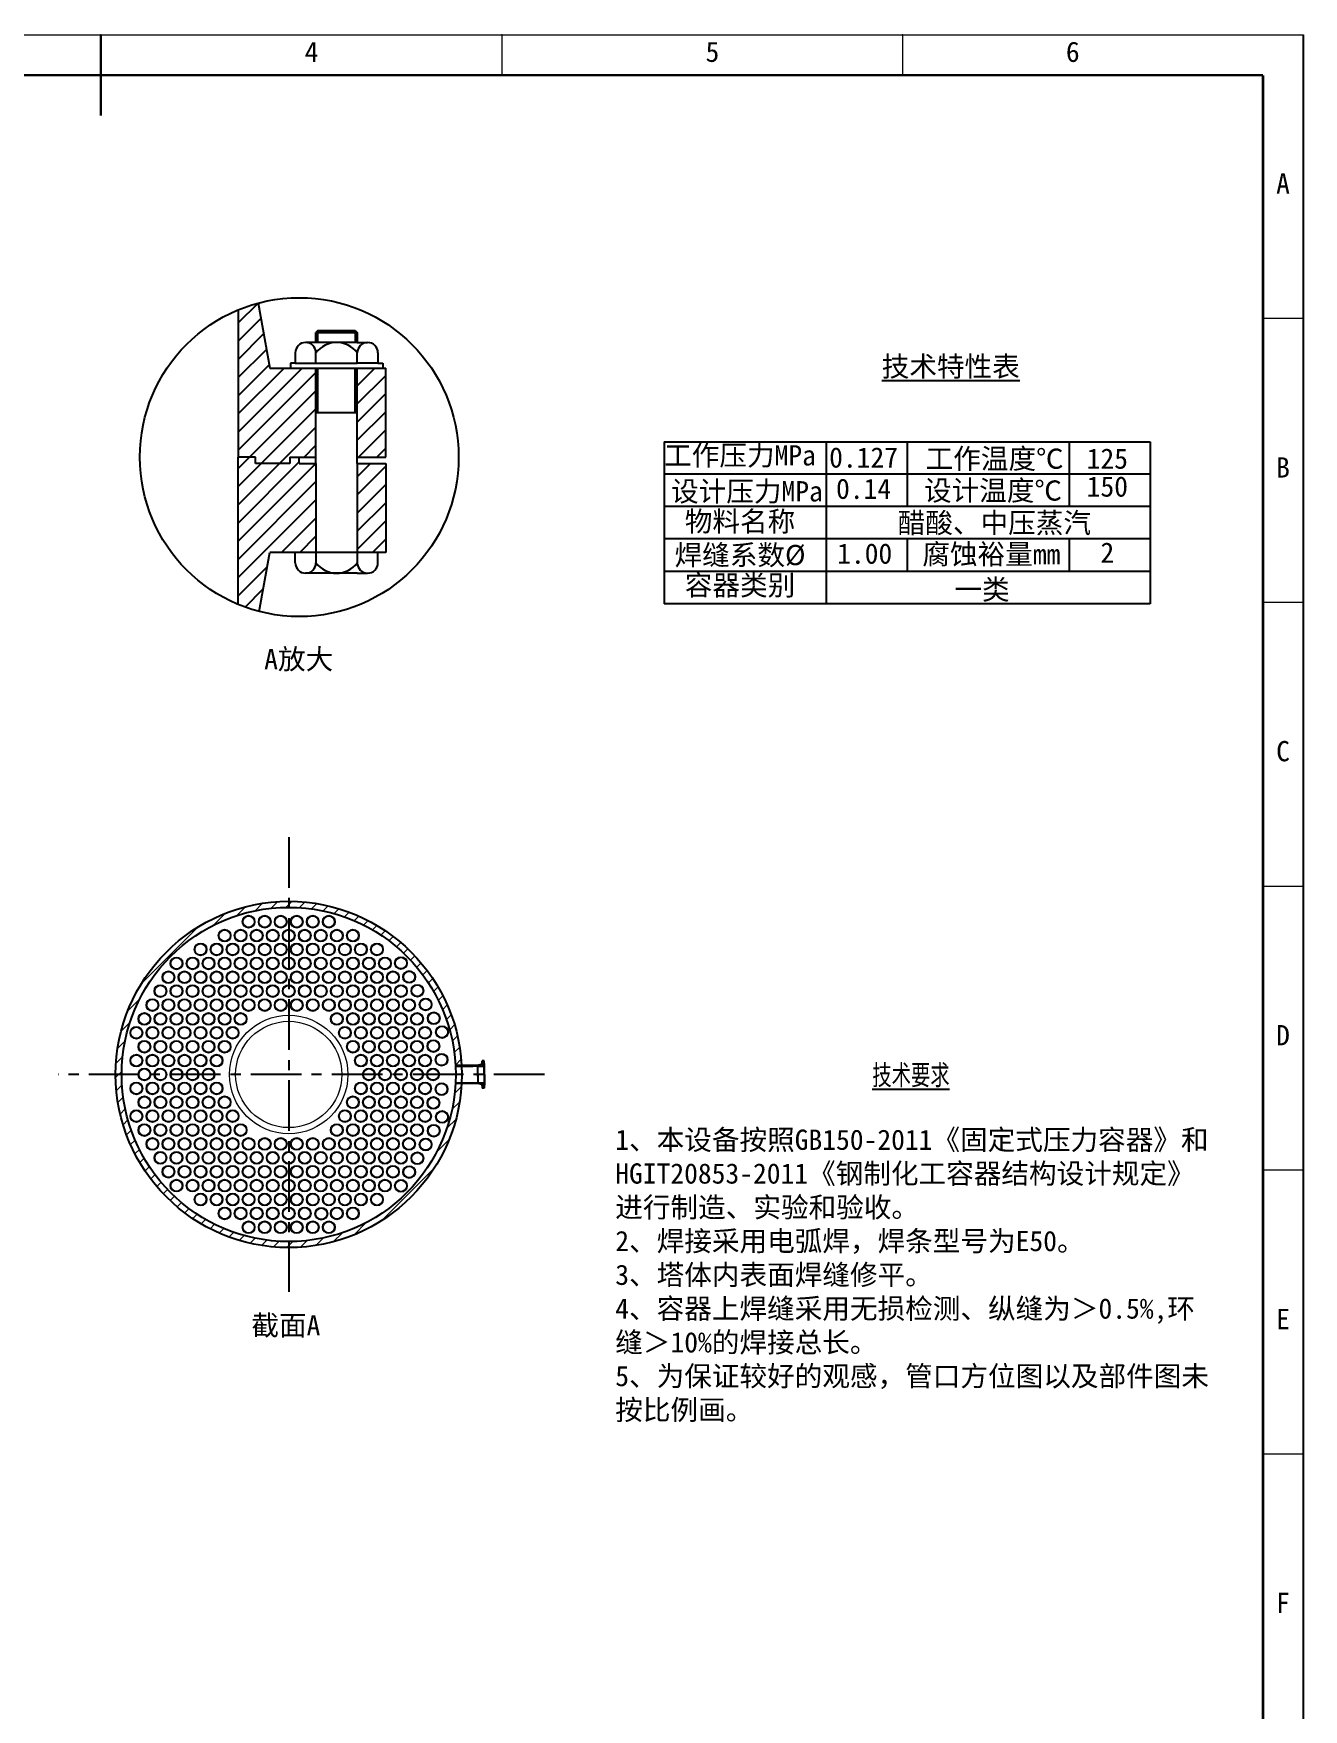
# Model space of a CAD drawing. Header units: millimetres. Extents: x 0 to 609, y 0 to 826.
# Drawn here: x 295.5 to 609.1, y 412.3 to 826.1 of the extents above; entities that cross this region are included whole.
import ezdxf

# ---------------------------------------------------------------- set-up
doc = ezdxf.new("R2010")
doc.units = ezdxf.units.MM
doc.header["$PDSIZE"] = -5
doc.linetypes.add('CENTER', pattern=[2, 1.25, -0.25, 0.25, -0.25])
doc.layers.get('0').update_dxf_attribs({"lineweight": 18})
for name, color, linetype, lineweight in [('A图框', 7, 'Continuous', 18), ('中心线', 1, 'CENTER', 25), ('文字', 7, 'Continuous', 25), ('框线', 7, 'Continuous', 25), ('设备内件', 150, 'Continuous', 20), ('设备轮廓', 7, 'Continuous', 25)]:
    doc.layers.add(name, color=color, linetype=linetype, lineweight=lineweight)
doc.styles.add('S-5', font='', dxfattribs={"width": 0.7})
doc.styles.add('工程字', font='')
doc.styles.add('文字5', font='')
doc.styles.get('S-5').set_extended_font_data('宋体')
doc.styles.get('工程字').set_extended_font_data('宋体')
doc.styles.get('文字5').set_extended_font_data('宋体')
pattern_1 = [(45, (0, 0), (-1.683798, 1.683798), [])]

# ---------------------------------------------------------------- blocks, each defined once
blk = doc.blocks.new('*X5')
at = {"layer": '设备轮廓', "linetype": 'Continuous'}
for p, q in [((400.96, 571.17), (401.14, 571.36)), ((402.81, 571.17), (403, 571.36)), ((404.66, 571.17), (404.85, 571.36)), ((400.35, 566.85), (400.54, 567.04)), ((402.2, 566.85), (402.39, 567.04)), ((404.05, 566.85), (404.24, 567.04))]:
    blk.add_line(p, q, dxfattribs=at)

msp = doc.modelspace()

# ---------------------------------------------------------------- hatches: boundary and pattern name
at = {"true_color": 0xfecc66}
h = msp.add_hatch(dxfattribs=at)
h.set_pattern_fill('ANSI31', color=31, style=0, pattern_type=0)
h.set_pattern_definition(pattern_1)
edge = h.paths.add_edge_path(flags=0)
edge.add_line((358.512, 611.855), (358.512, 610.355))
edge.add_arc((358.512, 569.105), 41.25, 3.12547, 90.00001, ccw=False)
edge.add_line((399.7, 571.354), (401.203, 571.355))
edge.add_arc((358.512, 569.105), 42.75, 3.01679, 90)
edge = h.paths.add_edge_path(flags=0)
edge.add_line((317.262, 569.105), (315.762, 569.105))
edge.add_arc((358.512, 569.105), 42.75, 180, 270)
edge.add_line((358.512, 526.355), (358.512, 527.855))
edge.add_arc((358.512, 569.105), 41.25, 180, 270, ccw=False)
edge = h.paths.add_edge_path(flags=0)
edge.add_line((358.512, 610.355), (358.512, 611.855))
edge.add_arc((358.512, 569.105), 42.75, 90, 180)
edge.add_line((315.762, 569.105), (317.262, 569.105))
edge.add_arc((358.512, 569.105), 41.25, 90, 180, ccw=False)
h = msp.add_hatch(dxfattribs=at)
h.set_pattern_fill('ANSI31', color=31, style=0, pattern_type=0)
h.set_pattern_definition(pattern_1)
edge = h.paths.add_edge_path(flags=0)
edge.add_line((401.202, 566.853), (399.7, 566.853))
edge.add_arc((358.512, 569.105), 41.25, 270, 356.87041, ccw=False)
edge.add_line((358.512, 527.855), (358.512, 526.355))
edge.add_arc((358.512, 569.105), 42.75, 270, 356.98032)
at = {"layer": '设备轮廓', "true_color": 0xfecc66}
h = msp.add_hatch(dxfattribs=at)
h.set_pattern_fill('ANSI31', color=31, style=0, pattern_type=0)
edge = h.paths.add_edge_path(flags=0)
edge.add_line((365.239, 743.51), (353.818, 743.51))
edge.add_line((353.818, 743.51), (350.95, 759.548))
edge.add_arc((361.108, 721.519), 39.363, 104.95533, 112.50402)
edge.add_line((346.042, 757.884), (346.042, 721.519))
edge.add_line((346.042, 721.519), (350.29, 721.519))
edge.add_line((350.29, 721.519), (350.29, 719.964))
edge.add_line((350.29, 719.964), (350.654, 719.964))
edge.add_line((350.654, 719.964), (358.8, 719.964))
edge.add_line((358.8, 719.964), (358.8, 721.519))
edge.add_line((358.8, 721.519), (365.239, 721.519))
edge.add_line((365.239, 721.519), (365.239, 743.51))
edge = h.paths.add_edge_path(flags=0)
edge.add_line((365.239, 719.964), (361.108, 719.964))
edge.add_line((361.108, 719.964), (361.108, 721.519))
edge.add_line((361.108, 721.519), (358.8, 721.519))
edge.add_line((358.8, 721.519), (358.8, 719.964))
edge.add_line((358.8, 719.964), (350.654, 719.964))
edge.add_line((350.654, 719.964), (350.29, 719.964))
edge.add_line((350.29, 719.964), (350.29, 721.519))
edge.add_line((350.29, 721.519), (346.042, 721.519))
edge.add_line((346.042, 721.519), (346.042, 685.153))
edge.add_arc((361.108, 721.519), 39.363, 247.49598, 255.44448)
edge.add_line((351.216, 683.419), (353.818, 697.972))
edge.add_line((353.818, 697.972), (361.108, 697.972))
edge.add_line((361.108, 697.972), (365.239, 697.972))
edge.add_line((365.239, 697.972), (365.239, 719.964))
h.paths.add_polyline_path([(382.492, 743.51), (375.445, 743.51), (375.445, 721.519), (382.492, 721.519)], flags=0)
h.paths.add_polyline_path([(382.492, 719.964), (375.445, 719.964), (375.445, 697.972), (382.492, 697.972)], flags=0)
at = {"layer": '设备轮廓'}
h = msp.add_hatch(dxfattribs=at)
h.set_pattern_fill('ANSI31', color=256, style=0, pattern_type=0)
h.set_pattern_definition([(45, (0, 0), (-0.46304446, 0.46304446), [])])
h.paths.add_polyline_path([(406.775, 571.168), (406.775, 571.461), (406.881, 571.461), (406.881, 571.778), (406.775, 571.778), (406.775, 571.869), (406.272, 571.869), (406.272, 571.613), (405.198, 571.357), (405.198, 571.168)], flags=0)
h.paths.add_polyline_path([(406.775, 572.265), (406.775, 572.446), (406.272, 572.446), (406.272, 572.265)], flags=0)
h.paths.add_polyline_path([(406.272, 566.598), (406.272, 566.342), (406.775, 566.342), (406.775, 566.433), (406.881, 566.433), (406.881, 566.75), (406.775, 566.75), (406.775, 567.043), (405.198, 567.043), (405.198, 566.853)], flags=0)
h.paths.add_polyline_path([(406.272, 565.946), (406.272, 565.765), (406.775, 565.765), (406.775, 565.946)], flags=0)

# ---------------------------------------------------------------- linework, layer by layer
for radius in [14.625, 13.125]:
    msp.add_circle((358.512, 569.105), radius)
at = {"layer": 'A图框', "ltscale": 10}
for p, q in [((0.126, 825.804), (609.126, 825.804)), ((609.126, 755.72), (599.126, 755.72)), ((609.126, 685.637), (599.126, 685.637)), ((609.126, 615.554), (599.126, 615.554)), ((609.126, 545.47), (599.126, 545.47)), ((609.126, 475.387), (599.126, 475.387))]:
    msp.add_line(p, q, dxfattribs=at)
at = {"layer": 'A图框'}
for p, q in [((411.126, 825.804), (411.126, 815.804)), ((510.126, 825.804), (510.126, 815.804))]:
    msp.add_line(p, q, dxfattribs=at)
for points in [[(312.126, 825.804, 0.6, 0.6, 0), (312.126, 805.804, 0.6, 0.6, 0)], [(599.126, 815.804, 0.6, 0.6, 0), (25.126, 815.804, 0.6, 0.6, 0)]]:
    msp.add_lwpolyline(points, format="xyseb", dxfattribs=at)
for p in [(312.126, 825.804), (411.126, 825.804), (510.126, 825.804)]:
    msp.add_point(p, dxfattribs=at)
at = {"layer": '中心线', "ltscale": 10}
for p, q in [((358.512, 627.678), (358.512, 515.414)), ((421.645, 569.105), (301.569, 569.105))]:
    msp.add_line(p, q, dxfattribs=at)
at = {"layer": '文字'}
msp.add_line((609.126, -0.196), (609.126, 825.804), dxfattribs=at)
msp.add_lwpolyline([(599.126, 9.804, 0.6, 0.6, 0), (599.126, 815.804, 0.6, 0.6, 0)], format="xyseb", dxfattribs=at)
at = {"layer": '框线'}
for p, q in [((451.255, 725.324), (491.255, 725.324)), ((451.255, 725.324), (451.255, 685.324)), ((491.255, 725.324), (511.255, 725.324)), ((491.255, 725.324), (491.255, 685.324)), ((511.255, 725.324), (551.255, 725.324)), ((511.255, 725.324), (511.255, 709.324)), ((551.255, 725.324), (571.255, 725.324)), ((551.255, 725.324), (551.255, 709.324)), ((571.255, 725.324), (571.255, 717.324)), ((571.255, 717.324), (451.255, 717.324)), ((571.255, 717.324), (571.255, 709.324)), ((571.255, 709.324), (451.255, 709.324)), ((571.255, 709.324), (571.255, 701.324)), ((571.255, 701.324), (451.255, 701.324)), ((511.255, 701.324), (511.255, 693.324)), ((551.255, 701.324), (551.255, 693.324)), ((571.255, 701.324), (571.255, 693.324)), ((571.255, 693.324), (451.255, 693.324)), ((571.255, 693.324), (571.255, 685.324)), ((571.255, 685.324), (451.255, 685.324))]:
    msp.add_line(p, q, dxfattribs=at)
at = {"layer": '设备内件'}
msp.add_line((401.213, 573.231), (401.213, 573.231), dxfattribs=at)
for centre, radius in [((348.612, 606.829), 1.567), ((352.572, 606.829), 1.567), ((356.532, 606.829), 1.567), ((360.492, 606.829), 1.567), ((364.452, 606.829), 1.567), ((368.412, 606.829), 1.567), ((342.672, 603.4), 1.567), ((342.672, 603.4), 1.361), ((346.632, 603.4), 1.567), ((346.632, 603.4), 1.361), ((348.612, 606.829), 1.361), ((350.592, 603.4), 1.567), ((350.592, 603.4), 1.361), ((352.572, 606.829), 1.361), ((354.552, 603.4), 1.567), ((354.552, 603.4), 1.361), ((356.532, 606.829), 1.361), ((358.512, 603.4), 1.567), ((358.512, 603.4), 1.361), ((360.492, 606.829), 1.361), ((362.472, 603.4), 1.567), ((362.472, 603.4), 1.361), ((364.452, 606.829), 1.361), ((366.432, 603.4), 1.567), ((366.432, 603.4), 1.361), ((368.412, 606.829), 1.361), ((370.392, 603.4), 1.567), ((370.392, 603.4), 1.361), ((374.352, 603.4), 1.567), ((374.352, 603.4), 1.361), ((336.732, 599.971), 1.567), ((336.732, 599.971), 1.361), ((340.692, 599.971), 1.567), ((340.692, 599.971), 1.361), ((344.652, 599.971), 1.567), ((344.652, 599.971), 1.361), ((348.612, 599.971), 1.567), ((348.612, 599.971), 1.361), ((352.572, 599.971), 1.567), ((352.572, 599.971), 1.361), ((356.532, 599.971), 1.567), ((356.532, 599.971), 1.361), ((360.492, 599.971), 1.567), ((360.492, 599.971), 1.361), ((364.452, 599.971), 1.567), ((364.452, 599.971), 1.361), ((368.412, 599.971), 1.567), ((368.412, 599.971), 1.361), ((372.372, 599.971), 1.567), ((372.372, 599.971), 1.361), ((376.332, 599.971), 1.567), ((376.332, 599.971), 1.361), ((380.292, 599.971), 1.567), ((380.292, 599.971), 1.361), ((330.792, 596.541), 1.567), ((330.792, 596.541), 1.361), ((334.752, 596.541), 1.567), ((334.752, 596.541), 1.361), ((338.712, 596.541), 1.567), ((338.712, 596.541), 1.361), ((342.672, 596.541), 1.567), ((342.672, 596.541), 1.361), ((346.632, 596.541), 1.567), ((346.632, 596.541), 1.361), ((350.592, 596.541), 1.567), ((350.592, 596.541), 1.361), ((354.552, 596.541), 1.567), ((354.552, 596.541), 1.361), ((358.512, 596.541), 1.567), ((358.512, 596.541), 1.361), ((362.472, 596.541), 1.567), ((362.472, 596.541), 1.361), ((366.432, 596.541), 1.567), ((366.432, 596.541), 1.361), ((370.392, 596.541), 1.567), ((370.392, 596.541), 1.361), ((374.352, 596.541), 1.567), ((374.352, 596.541), 1.361), ((378.312, 596.541), 1.567), ((378.312, 596.541), 1.361), ((382.272, 596.541), 1.567), ((382.272, 596.541), 1.361), ((386.231, 596.595), 1.567), ((386.231, 596.595), 1.361), ((328.812, 593.112), 1.567), ((328.812, 593.112), 1.361), ((332.772, 593.112), 1.567), ((332.772, 593.112), 1.361), ((336.732, 593.112), 1.567), ((336.732, 593.112), 1.361), ((340.692, 593.112), 1.567), ((340.692, 593.112), 1.361), ((344.652, 593.112), 1.567), ((344.652, 593.112), 1.361), ((348.612, 593.112), 1.567), ((348.612, 593.112), 1.361), ((352.572, 593.112), 1.567), ((352.572, 593.112), 1.361), ((356.532, 593.112), 1.567), ((356.532, 593.112), 1.361), ((360.492, 593.112), 1.567), ((360.492, 593.112), 1.361), ((364.452, 593.112), 1.567), ((364.452, 593.112), 1.361), ((368.412, 593.112), 1.567), ((368.412, 593.112), 1.361), ((372.372, 593.112), 1.567), ((372.372, 593.112), 1.361), ((376.332, 593.112), 1.567), ((376.332, 593.112), 1.361), ((380.292, 593.112), 1.567), ((380.292, 593.112), 1.361), ((384.252, 593.112), 1.567), ((384.252, 593.112), 1.361), ((388.258, 593.193), 1.567), ((388.258, 593.193), 1.361), ((324.852, 586.253), 1.567), ((324.852, 586.253), 1.361), ((326.832, 589.682), 1.567), ((326.832, 589.682), 1.361), ((328.812, 586.253), 1.567), ((328.812, 586.253), 1.361), ((330.792, 589.682), 1.567), ((330.792, 589.682), 1.361), ((332.772, 586.253), 1.567), ((332.772, 586.253), 1.361), ((334.752, 589.682), 1.567), ((334.752, 589.682), 1.361), ((336.732, 586.253), 1.567), ((336.732, 586.253), 1.361), ((338.712, 589.682), 1.567), ((338.712, 589.682), 1.361), ((340.692, 586.253), 1.567), ((340.692, 586.253), 1.361), ((342.672, 589.682), 1.567), ((342.672, 589.682), 1.361), ((344.652, 586.253), 1.567), ((344.652, 586.253), 1.361), ((346.632, 589.682), 1.567), ((346.632, 589.682), 1.361), ((348.612, 586.253), 1.567), ((348.612, 586.253), 1.361), ((350.592, 589.682), 1.567), ((350.592, 589.682), 1.567), ((350.592, 589.682), 1.361), ((352.572, 586.253), 1.567), ((352.572, 586.253), 1.361), ((354.552, 589.682), 1.567), ((354.552, 589.682), 1.361), ((356.532, 586.253), 1.567), ((356.532, 586.253), 1.361), ((358.512, 589.682), 1.567), ((358.512, 589.682), 1.361), ((360.492, 586.253), 1.567), ((360.492, 586.253), 1.361), ((362.472, 589.682), 1.567), ((362.472, 589.682), 1.361), ((364.452, 586.253), 1.567), ((364.452, 586.253), 1.361), ((366.432, 589.682), 1.567), ((366.432, 589.682), 1.361), ((368.412, 586.253), 1.567), ((368.412, 586.253), 1.361), ((370.392, 589.682), 1.567), ((370.392, 589.682), 1.361), ((372.372, 586.253), 1.567), ((372.372, 586.253), 1.361), ((374.352, 589.682), 1.567), ((374.352, 589.682), 1.361), ((376.332, 586.253), 1.567), ((376.332, 586.253), 1.361), ((378.312, 589.682), 1.567), ((378.312, 589.682), 1.361), ((380.292, 586.253), 1.567), ((380.292, 586.253), 1.361), ((382.272, 589.682), 1.567), ((382.272, 589.682), 1.361), ((384.252, 586.253), 1.567), ((384.252, 586.253), 1.361), ((386.232, 589.682), 1.567), ((386.232, 589.682), 1.361), ((388.212, 586.253), 1.567), ((388.212, 586.253), 1.361), ((390.285, 589.791), 1.567), ((390.285, 589.791), 1.361), ((392.311, 586.389), 1.567), ((392.311, 586.389), 1.361), ((322.872, 582.823), 1.567), ((322.872, 582.823), 1.361), ((326.832, 582.823), 1.567), ((326.832, 582.823), 1.361), ((330.792, 582.823), 1.567), ((330.792, 582.823), 1.361), ((334.752, 582.823), 1.567), ((334.752, 582.823), 1.361), ((338.712, 582.823), 1.567), ((338.712, 582.823), 1.361), ((342.672, 582.823), 1.567), ((342.672, 582.823), 1.567), ((342.672, 582.823), 1.361), ((342.672, 582.823), 1.361), ((346.632, 582.823), 1.567), ((346.632, 582.823), 1.361), ((370.392, 582.823), 1.567), ((370.392, 582.823), 1.361), ((374.352, 582.823), 1.567), ((374.352, 582.823), 1.361), ((378.312, 582.823), 1.567), ((378.312, 582.823), 1.361), ((382.272, 582.823), 1.567), ((382.272, 582.823), 1.361), ((386.232, 582.823), 1.567), ((386.232, 582.823), 1.361), ((390.192, 582.823), 1.567), ((390.192, 582.823), 1.361), ((394.338, 582.987), 1.567), ((394.338, 582.987), 1.361), ((320.892, 579.394), 1.567), ((320.892, 579.394), 1.361), ((324.852, 579.394), 1.567), ((324.852, 579.394), 1.361), ((328.812, 579.394), 1.567), ((328.812, 579.394), 1.361), ((332.772, 579.394), 1.567), ((332.772, 579.394), 1.361), ((336.732, 579.394), 1.567), ((336.732, 579.394), 1.361), ((340.692, 579.394), 1.567), ((340.692, 579.394), 1.567), ((340.692, 579.394), 1.361), ((344.652, 579.394), 1.567), ((344.652, 579.394), 1.361), ((372.372, 579.394), 1.567), ((372.372, 579.394), 1.361), ((376.332, 579.394), 1.567), ((376.332, 579.394), 1.361), ((380.292, 579.394), 1.567), ((380.292, 579.394), 1.361), ((384.252, 579.394), 1.567), ((384.252, 579.394), 1.361), ((388.212, 579.394), 1.567), ((388.212, 579.394), 1.361), ((392.172, 579.394), 1.567), ((392.172, 579.394), 1.361), ((396.365, 579.585), 1.567), ((396.365, 579.585), 1.361), ((322.872, 575.964), 1.567), ((322.872, 575.964), 1.361), ((326.832, 575.964), 1.567), ((326.832, 575.964), 1.361), ((330.792, 575.964), 1.567), ((330.792, 575.964), 1.361), ((334.752, 575.964), 1.567), ((334.752, 575.964), 1.361), ((338.712, 575.964), 1.567), ((338.712, 575.964), 1.567), ((338.712, 575.964), 1.361), ((338.712, 575.964), 1.361), ((342.672, 575.964), 1.567), ((342.672, 575.964), 1.361), ((374.352, 575.964), 1.567), ((374.352, 575.964), 1.361), ((378.312, 575.964), 1.567), ((378.312, 575.964), 1.361), ((382.272, 575.964), 1.567), ((382.272, 575.964), 1.361), ((386.232, 575.964), 1.567), ((386.232, 575.964), 1.361), ((390.192, 575.964), 1.567), ((390.192, 575.964), 1.361), ((394.245, 576.126), 1.567), ((394.245, 576.126), 1.361), ((320.892, 572.535), 1.567), ((320.892, 572.535), 1.361), ((324.852, 572.535), 1.567), ((324.852, 572.535), 1.361), ((328.812, 572.535), 1.567), ((328.812, 572.535), 1.567), ((328.812, 572.535), 1.361), ((328.812, 572.535), 1.361), ((332.772, 572.535), 1.567), ((332.772, 572.535), 1.361), ((336.732, 572.535), 1.567), ((336.732, 572.535), 1.361), ((340.692, 572.535), 1.567), ((340.692, 572.535), 1.361), ((376.332, 572.535), 1.567), ((376.332, 572.535), 1.361), ((380.292, 572.535), 1.567), ((380.292, 572.535), 1.361), ((384.252, 572.535), 1.567), ((384.252, 572.535), 1.361), ((388.212, 572.535), 1.567), ((388.212, 572.535), 1.361), ((392.172, 572.535), 1.567), ((392.172, 572.535), 1.361), ((396.244, 572.729), 1.567), ((396.244, 572.729), 1.361), ((320.892, 565.676), 1.567), ((320.892, 565.676), 1.361), ((322.872, 569.105), 1.567), ((322.872, 569.105), 1.361), ((324.852, 565.676), 1.567), ((324.852, 565.676), 1.361), ((326.832, 569.105), 1.567), ((326.832, 569.105), 1.361), ((328.812, 565.676), 1.567), ((328.812, 565.676), 1.361), ((330.792, 569.105), 1.567), ((330.792, 569.105), 1.361), ((332.772, 565.676), 1.567), ((332.772, 565.676), 1.361), ((334.752, 569.105), 1.567), ((334.752, 569.105), 1.361), ((336.732, 565.676), 1.567), ((336.732, 565.676), 1.361), ((338.712, 569.105), 1.567), ((338.712, 569.105), 1.361), ((340.692, 565.676), 1.567), ((340.692, 565.676), 1.361), ((376.332, 565.676), 1.567), ((376.332, 565.676), 1.361), ((378.312, 569.105), 1.567), ((378.312, 569.105), 1.361), ((380.292, 565.676), 1.567), ((380.292, 565.676), 1.361), ((382.272, 569.105), 1.567), ((382.272, 569.105), 1.361), ((384.252, 565.676), 1.567), ((384.252, 565.676), 1.361), ((386.232, 569.105), 1.567), ((386.232, 569.105), 1.361), ((388.212, 565.676), 1.567), ((388.212, 565.676), 1.361), ((390.192, 569.105), 1.567), ((390.192, 569.105), 1.361), ((392.172, 565.676), 1.567), ((392.172, 565.676), 1.361), ((394.152, 569.105), 1.567), ((394.152, 569.105), 1.361), ((396.244, 565.481), 1.567), ((322.872, 562.247), 1.567), ((322.872, 562.247), 1.361), ((326.832, 562.247), 1.567), ((326.832, 562.247), 1.361), ((330.792, 562.247), 1.567), ((330.792, 562.247), 1.361), ((334.752, 562.247), 1.567), ((334.752, 562.247), 1.361), ((338.712, 562.247), 1.567), ((338.712, 562.247), 1.361), ((342.672, 562.247), 1.567), ((342.672, 562.247), 1.361), ((374.352, 562.247), 1.567), ((374.352, 562.247), 1.361), ((378.312, 562.247), 1.567), ((378.312, 562.247), 1.361), ((382.272, 562.247), 1.567), ((382.272, 562.247), 1.361), ((386.232, 562.247), 1.567), ((386.232, 562.247), 1.361), ((390.192, 562.247), 1.567), ((390.192, 562.247), 1.361), ((394.246, 562.084), 1.567), ((394.246, 562.084), 1.361), ((396.244, 565.481), 1.361), ((320.892, 558.817), 1.567), ((320.892, 558.817), 1.361), ((324.852, 558.817), 1.567), ((324.852, 558.817), 1.361), ((328.812, 558.817), 1.567), ((328.812, 558.817), 1.361), ((332.772, 558.817), 1.567), ((332.772, 558.817), 1.361), ((336.732, 558.817), 1.567), ((336.732, 558.817), 1.361), ((340.692, 558.817), 1.567), ((340.692, 558.817), 1.361), ((344.652, 558.817), 1.567), ((344.652, 558.817), 1.361), ((372.372, 558.817), 1.567), ((372.372, 558.817), 1.361), ((376.332, 558.817), 1.567), ((376.332, 558.817), 1.361), ((380.292, 558.817), 1.567), ((380.292, 558.817), 1.361), ((384.252, 558.817), 1.567), ((384.252, 558.817), 1.361), ((388.212, 558.817), 1.567), ((388.212, 558.817), 1.361), ((392.172, 558.817), 1.567), ((392.172, 558.817), 1.361), ((396.366, 558.625), 1.567), ((396.366, 558.625), 1.361), ((322.872, 555.388), 1.567), ((322.872, 555.388), 1.361), ((326.832, 555.388), 1.567), ((326.832, 555.388), 1.361), ((330.792, 555.388), 1.567), ((330.792, 555.388), 1.361), ((334.752, 555.388), 1.567), ((334.752, 555.388), 1.361), ((338.712, 555.388), 1.567), ((338.712, 555.388), 1.361), ((342.672, 555.388), 1.567), ((342.672, 555.388), 1.361), ((346.632, 555.388), 1.567), ((346.632, 555.388), 1.361), ((370.392, 555.388), 1.567), ((370.392, 555.388), 1.361), ((374.352, 555.388), 1.567), ((374.352, 555.388), 1.361), ((378.312, 555.388), 1.567), ((378.312, 555.388), 1.361), ((382.272, 555.388), 1.567), ((382.272, 555.388), 1.361), ((386.232, 555.388), 1.567), ((386.232, 555.388), 1.361), ((390.192, 555.388), 1.567), ((390.192, 555.388), 1.361), ((394.339, 555.223), 1.567), ((394.339, 555.223), 1.361), ((324.852, 551.958), 1.567), ((324.852, 551.958), 1.361), ((328.812, 551.958), 1.567), ((328.812, 551.958), 1.361), ((332.772, 551.958), 1.567), ((332.772, 551.958), 1.361), ((336.732, 551.958), 1.567), ((336.732, 551.958), 1.361), ((340.692, 551.958), 1.567), ((340.692, 551.958), 1.361), ((344.652, 551.958), 1.567), ((344.652, 551.958), 1.361), ((348.612, 551.958), 1.567), ((348.612, 551.958), 1.361), ((352.572, 551.958), 1.567), ((352.572, 551.958), 1.361), ((356.532, 551.958), 1.567), ((356.532, 551.958), 1.361), ((360.492, 551.958), 1.567), ((360.492, 551.958), 1.361), ((364.452, 551.958), 1.567), ((364.452, 551.958), 1.361), ((368.412, 551.958), 1.567), ((368.412, 551.958), 1.361), ((372.372, 551.958), 1.567), ((372.372, 551.958), 1.361), ((376.332, 551.958), 1.567), ((376.332, 551.958), 1.361), ((380.292, 551.958), 1.567), ((380.292, 551.958), 1.361), ((384.252, 551.958), 1.567), ((384.252, 551.958), 1.361), ((388.212, 551.958), 1.567), ((388.212, 551.958), 1.361), ((392.312, 551.821), 1.567), ((392.312, 551.821), 1.361), ((326.832, 548.529), 1.567), ((326.832, 548.529), 1.361), ((328.812, 545.099), 1.567), ((328.812, 545.099), 1.361), ((330.792, 548.529), 1.567), ((330.792, 548.529), 1.361), ((332.772, 545.099), 1.567), ((332.772, 545.099), 1.361), ((334.752, 548.529), 1.567), ((334.752, 548.529), 1.361), ((336.732, 545.099), 1.567), ((336.732, 545.099), 1.361), ((338.712, 548.529), 1.567), ((338.712, 548.529), 1.361), ((340.692, 545.099), 1.567), ((340.692, 545.099), 1.361), ((342.672, 548.529), 1.567), ((342.672, 548.529), 1.361), ((344.652, 545.099), 1.567), ((344.652, 545.099), 1.567), ((344.652, 545.099), 1.361), ((344.652, 545.099), 1.361), ((346.632, 548.529), 1.567), ((346.632, 548.529), 1.567), ((346.632, 548.529), 1.361), ((346.632, 548.529), 1.361), ((348.612, 545.099), 1.567), ((348.612, 545.099), 1.361), ((350.592, 548.529), 1.567), ((350.592, 548.529), 1.361), ((352.572, 545.099), 1.567), ((352.572, 545.099), 1.361), ((354.552, 548.529), 1.567), ((354.552, 548.529), 1.361), ((356.532, 545.099), 1.567), ((356.532, 545.099), 1.361), ((358.512, 548.529), 1.567), ((358.512, 548.529), 1.361), ((360.492, 545.099), 1.567), ((360.492, 545.099), 1.361), ((362.472, 548.529), 1.567), ((362.472, 548.529), 1.361), ((364.452, 545.099), 1.567), ((364.452, 545.099), 1.361), ((366.432, 548.529), 1.567), ((366.432, 548.529), 1.361), ((368.412, 545.099), 1.567), ((368.412, 545.099), 1.361), ((370.392, 548.529), 1.567), ((370.392, 548.529), 1.361), ((372.372, 545.099), 1.567), ((372.372, 545.099), 1.361), ((374.352, 548.529), 1.567), ((374.352, 548.529), 1.361), ((376.332, 545.099), 1.567), ((376.332, 545.099), 1.361), ((378.312, 548.529), 1.567), ((378.312, 548.529), 1.361), ((380.292, 545.099), 1.567), ((380.292, 545.099), 1.361), ((382.272, 548.529), 1.567), ((382.272, 548.529), 1.361), ((384.252, 545.099), 1.567), ((384.252, 545.099), 1.361), ((386.232, 548.529), 1.567), ((386.232, 548.529), 1.361), ((388.258, 545.017), 1.567), ((388.258, 545.017), 1.361), ((390.285, 548.419), 1.567), ((390.285, 548.419), 1.361), ((330.792, 541.67), 1.567), ((330.792, 541.67), 1.361), ((334.752, 541.67), 1.567), ((334.752, 541.67), 1.361), ((338.712, 541.67), 1.567), ((338.712, 541.67), 1.361), ((342.672, 541.67), 1.567), ((342.672, 541.67), 1.567), ((342.672, 541.67), 1.361), ((342.672, 541.67), 1.361), ((346.632, 541.67), 1.567), ((346.632, 541.67), 1.361), ((350.592, 541.67), 1.567), ((350.592, 541.67), 1.361), ((354.552, 541.67), 1.567), ((354.552, 541.67), 1.361), ((358.512, 541.67), 1.567), ((358.512, 541.67), 1.361), ((362.472, 541.67), 1.567), ((362.472, 541.67), 1.361), ((366.432, 541.67), 1.567), ((366.432, 541.67), 1.361), ((370.392, 541.67), 1.567), ((370.392, 541.67), 1.361), ((374.352, 541.67), 1.567), ((374.352, 541.67), 1.361), ((378.312, 541.67), 1.567), ((378.312, 541.67), 1.361), ((382.272, 541.67), 1.567), ((382.272, 541.67), 1.361), ((386.231, 541.615), 1.567), ((386.231, 541.615), 1.361), ((336.732, 538.24), 1.567), ((336.732, 538.24), 1.361), ((340.692, 538.24), 1.567), ((340.692, 538.24), 1.567), ((340.692, 538.24), 1.361), ((340.692, 538.24), 1.361), ((344.652, 538.24), 1.567), ((344.652, 538.24), 1.361), ((348.612, 538.24), 1.567), ((348.612, 538.24), 1.361), ((352.572, 538.24), 1.567), ((352.572, 538.24), 1.361), ((356.532, 538.24), 1.567), ((356.532, 538.24), 1.361), ((360.492, 538.24), 1.567), ((360.492, 538.24), 1.361), ((364.452, 538.24), 1.567), ((364.452, 538.24), 1.361), ((368.412, 538.24), 1.567), ((368.412, 538.24), 1.361), ((372.372, 538.24), 1.567), ((372.372, 538.24), 1.361), ((376.332, 538.24), 1.567), ((376.332, 538.24), 1.361), ((380.292, 538.24), 1.567), ((380.292, 538.24), 1.361), ((342.672, 534.811), 1.567), ((342.672, 534.811), 1.361), ((346.632, 534.811), 1.567), ((346.632, 534.811), 1.361), ((350.592, 534.811), 1.567), ((350.592, 534.811), 1.361), ((354.552, 534.811), 1.567), ((354.552, 534.811), 1.361), ((358.512, 534.811), 1.567), ((358.512, 534.811), 1.361), ((362.472, 534.811), 1.567), ((362.472, 534.811), 1.361), ((366.561, 534.709), 1.567), ((366.561, 534.709), 1.361), ((370.392, 534.811), 1.567), ((370.392, 534.811), 1.361), ((374.352, 534.811), 1.567), ((374.352, 534.811), 1.361), ((348.612, 531.381), 1.567), ((348.612, 531.381), 1.361), ((352.572, 531.381), 1.567), ((352.572, 531.381), 1.361), ((356.532, 531.381), 1.567), ((356.532, 531.381), 1.361), ((360.492, 531.381), 1.567), ((360.492, 531.381), 1.361), ((364.452, 531.381), 1.567), ((364.452, 531.381), 1.361), ((368.412, 531.381), 1.567), ((368.412, 531.381), 1.361)]:
    msp.add_circle(centre, radius, dxfattribs=at)
at = {"layer": '设备轮廓'}
for p, q in [((346.042, 757.884), (346.042, 721.519)), ((350.95, 759.548), (353.818, 743.51)), ((365.239, 749.828), (362.688, 749.828)), ((365.725, 752.744), (365.239, 752.258)), ((365.239, 749.828), (365.239, 752.258)), ((365.239, 752.258), (370.342, 752.258)), ((375.445, 749.828), (365.239, 749.828)), ((365.725, 749.828), (365.725, 752.744)), ((365.725, 752.744), (370.342, 752.744)), ((370.342, 752.744), (374.959, 752.744)), ((370.342, 752.258), (375.445, 752.258)), ((374.959, 752.744), (374.959, 749.828)), ((374.959, 752.744), (375.445, 752.258)), ((375.445, 752.258), (375.445, 749.828)), ((375.445, 749.828), (377.997, 749.828)), ((360.136, 747.277), (360.136, 744.725)), ((365.239, 744.725), (365.239, 747.277)), ((375.445, 744.725), (375.445, 747.277)), ((380.548, 747.277), (380.548, 744.725)), ((353.818, 743.51), (382.492, 743.51)), ((360.136, 744.725), (358.921, 744.725)), ((358.921, 744.725), (358.921, 743.51)), ((360.136, 744.725), (365.239, 744.725)), ((365.239, 744.725), (375.445, 744.725)), ((365.239, 719.964), (365.239, 743.51)), ((365.725, 732.515), (365.725, 743.51)), ((374.959, 732.515), (374.959, 743.51)), ((380.548, 744.725), (375.445, 744.725)), ((375.445, 719.964), (375.445, 743.51)), ((380.548, 744.725), (381.763, 744.725)), ((381.763, 744.725), (381.763, 743.51)), ((382.492, 721.519), (382.492, 743.51)), ((365.239, 732.515), (375.445, 732.515)), ((346.042, 685.153), (346.042, 721.519)), ((350.29, 721.519), (346.042, 721.519)), ((350.29, 719.964), (350.29, 721.519)), ((350.654, 719.964), (350.29, 719.964)), ((358.8, 719.964), (350.654, 719.964)), ((358.8, 721.519), (358.8, 719.964)), ((358.8, 721.519), (365.239, 721.519)), ((361.108, 719.964), (361.108, 721.519)), ((361.108, 719.964), (365.239, 719.964)), ((365.239, 719.964), (365.239, 697.972)), ((375.445, 721.519), (382.492, 721.519)), ((375.445, 719.964), (375.445, 697.972)), ((375.445, 719.964), (382.492, 719.964)), ((382.492, 719.964), (382.492, 697.972)), ((351.216, 683.419), (353.818, 697.972)), ((361.108, 697.972), (353.818, 697.972)), ((360.136, 695.421), (360.136, 697.972)), ((382.492, 697.972), (361.108, 697.972)), ((365.239, 697.972), (365.239, 695.421)), ((375.445, 697.972), (375.445, 695.421)), ((380.548, 695.421), (380.548, 697.972)), ((365.239, 692.869), (362.688, 692.869)), ((375.445, 692.869), (365.239, 692.869)), ((375.445, 692.869), (377.997, 692.869)), ((405.198, 571.357), (399.7, 571.354)), ((405.198, 571.168), (399.71, 571.168)), ((399.762, 571.168), (404.015, 571.168)), ((406.272, 571.613), (405.198, 571.357)), ((405.198, 571.168), (405.198, 571.357)), ((405.198, 568.693), (405.198, 571.168)), ((405.198, 569.105), (405.198, 571.168)), ((405.198, 571.168), (406.775, 571.168)), ((406.775, 572.446), (406.272, 572.446)), ((406.272, 572.265), (406.272, 572.446)), ((406.272, 571.869), (406.272, 572.265)), ((406.272, 572.265), (406.775, 572.265)), ((406.775, 571.869), (406.272, 571.869)), ((406.272, 571.869), (406.272, 571.613)), ((406.775, 572.265), (406.775, 572.446)), ((406.775, 571.869), (406.775, 572.265)), ((406.775, 571.778), (406.775, 571.869)), ((406.881, 571.778), (406.775, 571.778)), ((406.775, 569.105), (406.775, 571.461)), ((406.775, 571.461), (406.881, 571.461)), ((406.881, 571.461), (406.881, 571.778)), ((406.881, 569.105), (406.881, 571.461)), ((399.71, 567.043), (405.198, 567.043)), ((405.198, 569.105), (405.198, 567.043)), ((405.198, 567.043), (406.775, 567.043)), ((405.198, 567.043), (405.198, 566.853)), ((406.775, 569.105), (406.775, 566.75)), ((406.881, 569.105), (406.881, 566.75)), ((405.198, 566.853), (399.7, 566.853)), ((406.272, 566.598), (405.198, 566.853)), ((406.272, 566.342), (406.272, 566.598)), ((406.775, 566.342), (406.272, 566.342)), ((406.272, 566.342), (406.272, 565.946)), ((406.272, 565.946), (406.775, 565.946)), ((406.272, 565.946), (406.272, 565.765)), ((406.775, 565.765), (406.272, 565.765)), ((406.775, 566.75), (406.881, 566.75)), ((406.881, 566.433), (406.775, 566.433)), ((406.775, 566.433), (406.775, 566.342)), ((406.775, 566.342), (406.775, 565.946)), ((406.775, 565.946), (406.775, 565.765)), ((406.881, 566.75), (406.881, 566.433))]:
    msp.add_line(p, q, dxfattribs=at)
for centre, radius in [((361.108, 721.519), 39.363), ((358.512, 569.105), 42.75), ((358.512, 569.105), 41.25)]:
    msp.add_circle(centre, radius, dxfattribs=at)
for centre, radius, start, end in [((362.688, 747.277), 2.551, 360, 180), ((370.342, 743.45), 6.379, 36.8699, 143.1301), ((377.997, 747.277), 2.551, 0, 180), ((362.688, 695.421), 2.551, 180, 0), ((370.342, 699.248), 6.379, 216.8699, 323.1301), ((377.997, 695.421), 2.551, 180, 0)]:
    msp.add_arc(centre, radius, start, end, dxfattribs=at)

# ---------------------------------------------------------------- block references
msp.add_blockref('*X5', (0, 0), dxfattribs=at)

# ---------------------------------------------------------------- texts
at = {"layer": 'A图框', "char_height": 5, "width": 10, "attachment_point": 5, "style": '工程字'}
for s, insert in [('4', (364.148, 821.554)), ('5', (463.148, 821.554)), ('6', (552.148, 821.554)), ('A', (604.07, 789.057)), ('B', (604.07, 718.974)), ('C', (604.07, 648.89)), ('D', (604.07, 578.807)), ('E', (604.07, 508.724)), ('F', (604.07, 438.64))]:
    msp.add_mtext(s, dxfattribs=dict(at, insert=insert))
at = {"layer": '文字', "char_height": 5}
for s, insert, width, attachment_point, style in [('{\\L技术特性表}', (504.959, 746.414), 74.36367, 1, '文字5'), ('工作压力MPa', (469.968, 721.676), 36.7312, 5, '文字5'), ('工作温度℃', (532.843, 720.869), 36.7312, 5, '文字5'), ('0.127', (500.482, 721.395), 19.80266, 5, '文字5'), ('125', (560.68, 721.12), 19.80266, 5, '文字5'), ('设计压力MPa', (471.677, 712.801), 36.7312, 5, '文字5'), ('0.14', (500.482, 713.672), 19.80266, 5, '文字5'), ('设计温度℃', (532.44, 713.003), 36.7312, 5, '文字5'), ('150', (560.68, 714.224), 19.80266, 5, '文字5'), ('物料名称', (469.968, 705.366), 36.7312, 5, '文字5'), ('醋酸、中压蒸汽', (532.782, 704.996), 76.97285, 5, '文字5'), ('焊缝系数%%C', (469.968, 697.069), 36.7312, 5, '文字5'), ('1.00', (500.758, 697.674), 19.80266, 5, '文字5'), ('腐蚀裕量mm', (532.036, 697.27), 36.7312, 5, '文字5'), ('2', (560.68, 697.95), 19.80266, 5, '文字5'), ('容器类别', (469.968, 689.606), 36.7312, 5, '文字5'), ('一类', (529.727, 688.572), 19.80266, 5, '文字5'), ('A放大', (360.968, 671.361), 36.7312, 5, '文字5'), ('{\\L技术要求}', (502.631, 571.495), 145.05127, 1, 'S-5'), ('\\pt52;1、本设备按照GB150-2011《固定式压力容器》和HGIT20853-2011《钢制化工容器结构设计规定》进行制造、实验和验收。\\P\\pt0;2、焊接采用电弧焊，焊条型号为E50。\\P\\pt0;3、塔体内表面焊缝修平。\\P\\pt0;4、容器上焊缝采用无损检测、纵缝为＞0.5%,环缝＞10%的焊接总长。\\P\\pt0;5、为保证较好的观感，管口方位图以及部件图未按比例画。', (439.157, 555.497), 146.6059, 1, '文字5'), ('截面A', (357.804, 506.9), 36.7312, 5, '文字5')]:
    msp.add_mtext(s, dxfattribs=dict(at, insert=insert, width=width, attachment_point=attachment_point, style=style))

doc.saveas('drawing.dxf')
